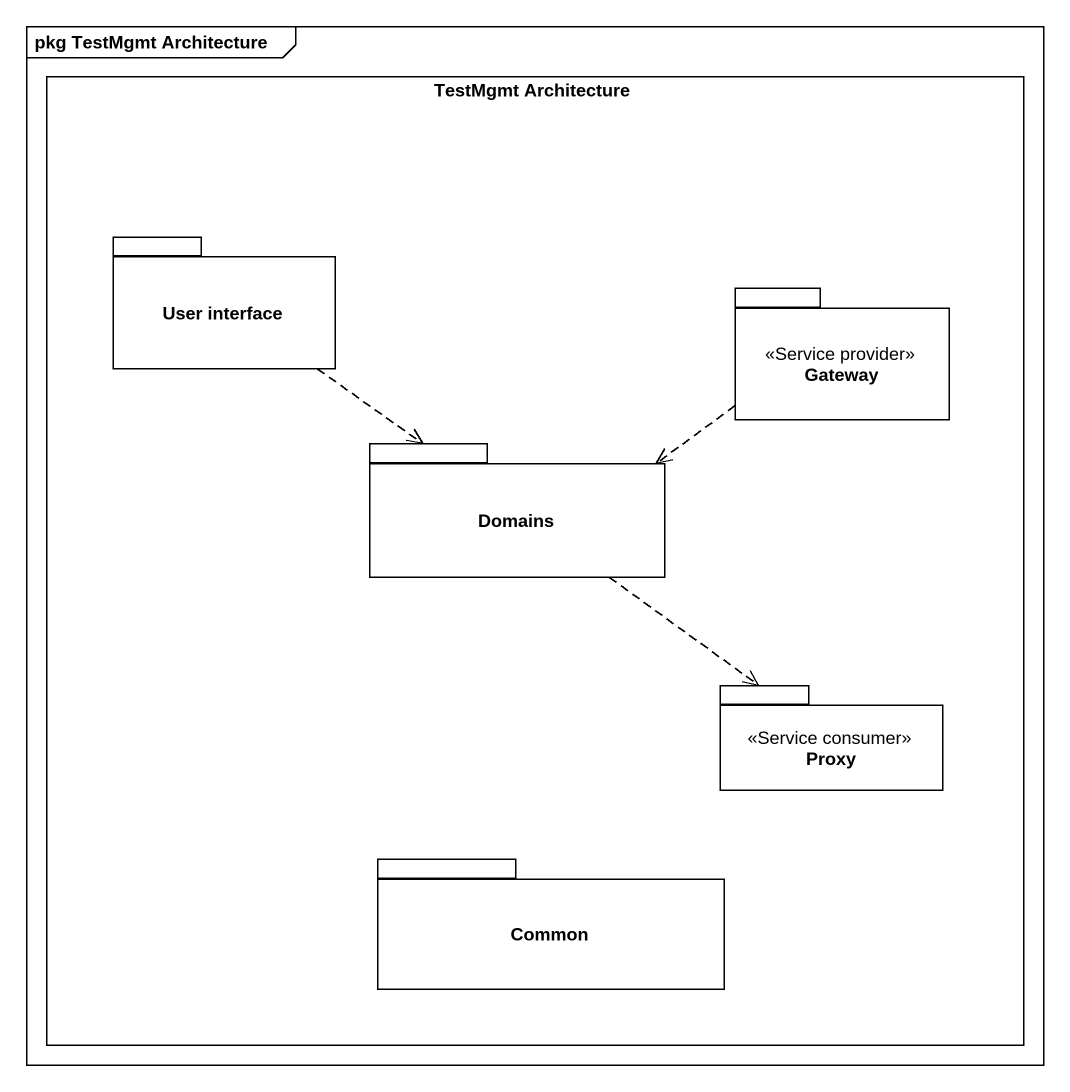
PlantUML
@startuml
mainframe pkg TestMgmt Architecture
rectangle "TestMgmt Architecture" as TestMgmt_Architecture {
  package "User interface" as User_interface {
  }
  package Gateway <<Service provider>> {
  }
  package Domains {
  }
  package Proxy <<Service consumer>> {
  }
  package Common {
  }
}
User_interface ..> Domains
Gateway .left.> Domains
Domains ..> Proxy
@enduml
